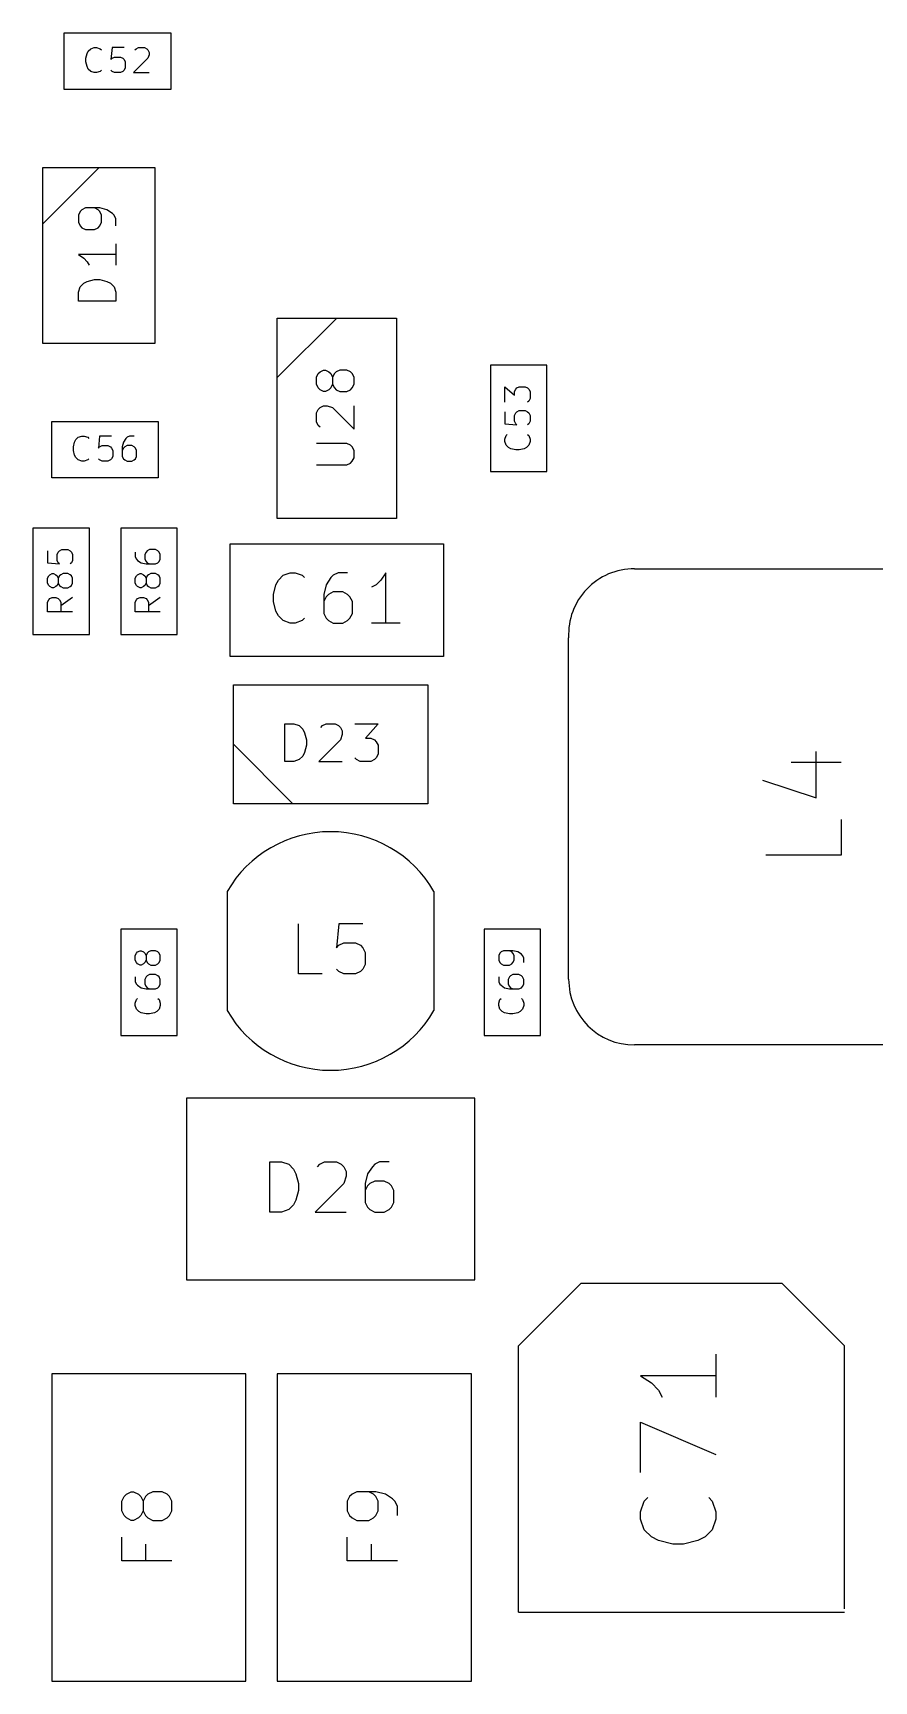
# Model space of a CAD drawing. Extents: x -4 to 236, y -200 to -70.
# Drawn here: x 134.75 to 148.17, y -174.45 to -148.15 of the extents above; entities that cross this region are included whole.
import ezdxf

# ---------------------------------------------------------------- set-up
doc = ezdxf.new("R2010")
doc.units = 0
doc.layers.add('BLACK', color=7, linetype='CONTINUOUS')

msp = doc.modelspace()

# ---------------------------------------------------------------- linework, layer by layer
at = {"layer": 'BLACK', "linetype": 'CONTINUOUS'}
for p, q in [((135.25, -149.05), (135.25, -148.15)), ((135.25, -148.15), (136.95, -148.15)), ((136.95, -148.15), (136.95, -149.05)), ((135.595238, -148.554396), (135.614286, -148.478205)), ((135.595238, -148.611539), (135.595238, -148.554396)), ((135.614286, -148.478205), (135.633333, -148.44011)), ((135.633333, -148.44011), (135.671428, -148.402015)), ((135.671428, -148.402015), (135.728571, -148.382967)), ((135.728571, -148.382967), (135.766667, -148.382967)), ((135.766667, -148.382967), (135.823809, -148.402015)), ((135.823809, -148.402015), (135.842857, -148.421062)), ((136.014286, -148.382967), (135.995238, -148.573443)), ((135.995238, -148.573443), (136.014286, -148.554396)), ((136.204762, -148.382967), (136.014286, -148.382967)), ((136.014286, -148.554396), (136.052381, -148.535348)), ((136.052381, -148.535348), (136.147619, -148.535348)), ((136.147619, -148.535348), (136.185714, -148.554396)), ((136.185714, -148.554396), (136.204762, -148.573443)), ((136.204762, -148.573443), (136.223809, -148.611539)), ((136.585714, -148.554396), (136.357142, -148.782967)), ((136.37619, -148.421062), (136.395238, -148.402015)), ((136.395238, -148.402015), (136.433333, -148.382967)), ((136.433333, -148.382967), (136.528571, -148.382967)), ((136.528571, -148.382967), (136.566666, -148.402015)), ((136.566666, -148.402015), (136.585714, -148.421062)), ((136.585714, -148.421062), (136.604761, -148.459158)), ((136.604761, -148.497253), (136.585714, -148.554396)), ((136.604761, -148.459158), (136.604761, -148.497253)), ((135.614286, -148.687729), (135.595238, -148.611539)), ((135.633333, -148.725824), (135.614286, -148.687729)), ((135.671428, -148.76392), (135.633333, -148.725824)), ((135.728571, -148.782967), (135.671428, -148.76392)), ((135.766667, -148.782967), (135.728571, -148.782967)), ((135.823809, -148.76392), (135.766667, -148.782967)), ((135.842857, -148.744872), (135.823809, -148.76392)), ((136.014286, -148.76392), (135.995238, -148.744872)), ((136.052381, -148.782967), (136.014286, -148.76392)), ((136.147619, -148.782967), (136.052381, -148.782967)), ((136.185714, -148.76392), (136.147619, -148.782967)), ((136.204762, -148.744872), (136.185714, -148.76392)), ((136.223809, -148.706777), (136.204762, -148.744872)), ((136.223809, -148.611539), (136.223809, -148.706777)), ((136.357142, -148.782967), (136.604761, -148.782967)), ((136.95, -149.05), (135.25, -149.05)), ((134.9, -151.2), (135.8, -150.3)), ((136.7, -150.3), (134.9, -150.3)), ((134.9, -150.3), (134.9, -153.1)), ((136.7, -153.1), (136.7, -150.3)), ((135.588737, -150.942857), (135.531594, -150.971428)), ((135.817308, -150.942857), (135.588737, -150.942857)), ((135.788737, -150.971428), (135.731594, -150.942857)), ((135.931594, -150.971428), (135.817308, -150.942857)), ((135.503022, -151), (135.474451, -151.057142)), ((135.474451, -151.057142), (135.474451, -151.171428)), ((135.474451, -151.171428), (135.503022, -151.228571)), ((135.531594, -150.971428), (135.503022, -151)), ((135.817308, -151), (135.788737, -150.971428)), ((135.84588, -151.057142), (135.817308, -151)), ((135.817308, -151.228571), (135.84588, -151.171428)), ((135.84588, -151.171428), (135.84588, -151.057142)), ((136.017308, -151.028571), (135.931594, -150.971428)), ((136.04588, -151.057142), (136.017308, -151.028571)), ((136.074451, -151.114285), (136.04588, -151.057142)), ((136.074451, -151.228571), (136.074451, -151.114285)), ((135.503022, -151.228571), (135.531594, -151.257142)), ((135.531594, -151.257142), (135.588737, -151.285714)), ((135.588737, -151.285714), (135.731594, -151.285714)), ((135.731594, -151.285714), (135.788737, -151.257142)), ((135.788737, -151.257142), (135.817308, -151.228571)), ((136.074451, -151.685714), (135.474451, -151.685714)), ((135.474451, -151.685714), (135.560165, -151.742857)), ((135.560165, -151.742857), (135.617308, -151.8)), ((136.074451, -151.514286), (136.074451, -151.857143)), ((135.617308, -151.8), (135.64588, -151.857143)), ((135.474451, -152.285714), (135.503022, -152.2)), ((135.503022, -152.2), (135.560165, -152.142857)), ((135.560165, -152.142857), (135.617308, -152.114286)), ((135.617308, -152.114286), (135.731594, -152.085714)), ((135.731594, -152.085714), (135.817308, -152.085714)), ((135.817308, -152.085714), (135.931594, -152.114286)), ((135.931594, -152.114286), (135.988737, -152.142857)), ((135.988737, -152.142857), (136.04588, -152.2)), ((136.04588, -152.2), (136.074451, -152.285714)), ((135.474451, -152.428571), (135.474451, -152.285714)), ((136.074451, -152.428571), (135.474451, -152.428571)), ((136.074451, -152.285714), (136.074451, -152.428571)), ((139.6, -152.7), (138.65, -153.65)), ((138.65, -152.7), (140.55, -152.7)), ((138.65, -155.9), (138.65, -152.7)), ((140.55, -152.7), (140.55, -155.9)), ((134.9, -153.1), (136.7, -153.1)), ((139.274451, -153.642856), (139.303022, -153.585714)), ((139.303022, -153.585714), (139.331594, -153.557142)), ((139.331594, -153.557142), (139.388737, -153.528571)), ((139.388737, -153.528571), (139.417308, -153.528571)), ((139.417308, -153.528571), (139.474451, -153.557142)), ((139.474451, -153.557142), (139.503022, -153.585714)), ((139.503022, -153.585714), (139.531594, -153.642856)), ((139.560165, -153.585714), (139.531594, -153.642856)), ((139.588737, -153.557142), (139.560165, -153.585714)), ((139.64588, -153.528571), (139.588737, -153.557142)), ((139.760165, -153.528571), (139.64588, -153.528571)), ((139.817308, -153.557142), (139.760165, -153.528571)), ((139.84588, -153.585714), (139.817308, -153.557142)), ((139.874451, -153.642856), (139.84588, -153.585714)), ((142.95, -153.45), (142.05, -153.45)), ((142.05, -153.45), (142.05, -155.15)), ((142.95, -155.15), (142.95, -153.45)), ((139.274451, -153.757142), (139.274451, -153.642856)), ((139.303022, -153.814285), (139.274451, -153.757142)), ((139.331594, -153.842856), (139.303022, -153.814285)), ((139.388737, -153.871428), (139.331594, -153.842856)), ((139.474451, -153.842856), (139.417308, -153.871428)), ((139.503022, -153.814285), (139.474451, -153.842856)), ((139.531594, -153.757142), (139.503022, -153.814285)), ((139.531594, -153.642856), (139.531594, -153.757142)), ((139.531594, -153.757142), (139.560165, -153.814285)), ((139.560165, -153.814285), (139.588737, -153.842856)), ((139.588737, -153.842856), (139.64588, -153.871428)), ((139.760165, -153.871428), (139.817308, -153.842856)), ((139.817308, -153.842856), (139.84588, -153.814285)), ((139.84588, -153.814285), (139.874451, -153.757142)), ((139.874451, -153.757142), (139.874451, -153.642856)), ((142.282967, -154.042857), (142.282967, -153.795238)), ((142.282967, -153.795238), (142.435348, -153.928571)), ((142.435348, -153.871428), (142.454396, -153.833333)), ((142.454396, -153.833333), (142.473443, -153.814285)), ((142.473443, -153.814285), (142.511539, -153.795238)), ((142.511539, -153.795238), (142.606777, -153.795238)), ((142.606777, -153.795238), (142.644872, -153.814285)), ((142.644872, -153.814285), (142.66392, -153.833333)), ((142.66392, -153.833333), (142.682967, -153.871428)), ((139.331594, -154.128571), (139.388737, -154.1)), ((139.417308, -153.871428), (139.388737, -153.871428)), ((139.388737, -154.1), (139.44588, -154.1)), ((139.44588, -154.1), (139.531594, -154.128571)), ((139.64588, -153.871428), (139.760165, -153.871428)), ((139.874451, -154.471428), (139.874451, -154.1)), ((142.435348, -153.928571), (142.435348, -153.871428)), ((142.66392, -154.023809), (142.644872, -154.042857)), ((142.682967, -153.985714), (142.66392, -154.023809)), ((142.682967, -153.871428), (142.682967, -153.985714)), ((135.05, -155.25), (135.05, -154.35)), ((135.05, -154.35), (136.75, -154.35)), ((136.75, -154.35), (136.75, -155.25)), ((139.274451, -154.214285), (139.303022, -154.157143)), ((139.274451, -154.357143), (139.274451, -154.214285)), ((139.303022, -154.414285), (139.274451, -154.357143)), ((139.303022, -154.157143), (139.331594, -154.128571)), ((139.531594, -154.128571), (139.874451, -154.471428)), ((142.282967, -154.195237), (142.282967, -154.385713)), ((142.435348, -154.25238), (142.454396, -154.214285)), ((142.435348, -154.347618), (142.435348, -154.25238)), ((142.454396, -154.385713), (142.435348, -154.347618)), ((142.454396, -154.214285), (142.473443, -154.195237)), ((142.473443, -154.195237), (142.511539, -154.17619)), ((142.511539, -154.17619), (142.606777, -154.17619)), ((142.606777, -154.17619), (142.644872, -154.195237)), ((142.644872, -154.195237), (142.66392, -154.214285)), ((142.66392, -154.214285), (142.682967, -154.25238)), ((142.682967, -154.347618), (142.66392, -154.385713)), ((142.682967, -154.25238), (142.682967, -154.347618)), ((135.414286, -154.678205), (135.433333, -154.64011)), ((135.433333, -154.64011), (135.471428, -154.602015)), ((135.471428, -154.602015), (135.528571, -154.582967)), ((135.528571, -154.582967), (135.566667, -154.582967)), ((135.566667, -154.582967), (135.623809, -154.602015)), ((135.623809, -154.602015), (135.642857, -154.621062)), ((135.814286, -154.582967), (135.795238, -154.773443)), ((136.004762, -154.582967), (135.814286, -154.582967)), ((136.233333, -154.621062), (136.195238, -154.678205)), ((136.25238, -154.602015), (136.233333, -154.621062)), ((136.290476, -154.582967), (136.25238, -154.602015)), ((136.366666, -154.582967), (136.290476, -154.582967)), ((139.331594, -154.442857), (139.303022, -154.414285)), ((142.282967, -154.385713), (142.473443, -154.404761)), ((142.282967, -154.633332), (142.302015, -154.57619)), ((142.282967, -154.671428), (142.282967, -154.633332)), ((142.302015, -154.57619), (142.321062, -154.557142)), ((142.473443, -154.404761), (142.454396, -154.385713)), ((142.66392, -154.385713), (142.644872, -154.404761)), ((142.644872, -154.557142), (142.66392, -154.57619)), ((142.66392, -154.57619), (142.682967, -154.633332)), ((142.682967, -154.633332), (142.682967, -154.671428)), ((135.395238, -154.754396), (135.414286, -154.678205)), ((135.395238, -154.811539), (135.395238, -154.754396)), ((135.414286, -154.887729), (135.395238, -154.811539)), ((135.433333, -154.925824), (135.414286, -154.887729)), ((135.795238, -154.773443), (135.814286, -154.754396)), ((135.814286, -154.754396), (135.852381, -154.735348)), ((135.852381, -154.735348), (135.947619, -154.735348)), ((135.947619, -154.735348), (135.985714, -154.754396)), ((135.985714, -154.754396), (136.004762, -154.773443)), ((136.004762, -154.773443), (136.023809, -154.811539)), ((136.023809, -154.906777), (136.004762, -154.944872)), ((136.023809, -154.811539), (136.023809, -154.906777)), ((136.195238, -154.678205), (136.17619, -154.754396)), ((136.17619, -154.754396), (136.17619, -154.906777)), ((136.195238, -154.773443), (136.17619, -154.811539)), ((136.17619, -154.906777), (136.195238, -154.944872)), ((136.214285, -154.754396), (136.195238, -154.773443)), ((136.25238, -154.735348), (136.214285, -154.754396)), ((136.328571, -154.735348), (136.25238, -154.735348)), ((136.366666, -154.754396), (136.328571, -154.735348)), ((136.385714, -154.773443), (136.366666, -154.754396)), ((136.404761, -154.811539), (136.385714, -154.773443)), ((136.385714, -154.944872), (136.404761, -154.906777)), ((136.404761, -154.906777), (136.404761, -154.811539)), ((139.760165, -154.699999), (139.274451, -154.699999)), ((139.817308, -154.728571), (139.760165, -154.699999)), ((139.84588, -154.757142), (139.817308, -154.728571)), ((139.874451, -154.814285), (139.84588, -154.757142)), ((139.874451, -154.928571), (139.874451, -154.814285)), ((142.302015, -154.728571), (142.282967, -154.671428)), ((142.34011, -154.766666), (142.302015, -154.728571)), ((142.378205, -154.785713), (142.34011, -154.766666)), ((142.454396, -154.804761), (142.378205, -154.785713)), ((142.511539, -154.804761), (142.454396, -154.804761)), ((142.587729, -154.785713), (142.511539, -154.804761)), ((142.625824, -154.766666), (142.587729, -154.785713)), ((142.66392, -154.728571), (142.625824, -154.766666)), ((142.682967, -154.671428), (142.66392, -154.728571)), ((135.471428, -154.96392), (135.433333, -154.925824)), ((135.528571, -154.982967), (135.471428, -154.96392)), ((135.566667, -154.982967), (135.528571, -154.982967)), ((135.623809, -154.96392), (135.566667, -154.982967)), ((135.642857, -154.944872), (135.623809, -154.96392)), ((135.814286, -154.96392), (135.795238, -154.944872)), ((135.852381, -154.982967), (135.814286, -154.96392)), ((135.947619, -154.982967), (135.852381, -154.982967)), ((135.985714, -154.96392), (135.947619, -154.982967)), ((136.004762, -154.944872), (135.985714, -154.96392)), ((136.195238, -154.944872), (136.214285, -154.96392)), ((136.214285, -154.96392), (136.25238, -154.982967)), ((136.25238, -154.982967), (136.328571, -154.982967)), ((136.328571, -154.982967), (136.366666, -154.96392)), ((136.366666, -154.96392), (136.385714, -154.944872)), ((139.274451, -155.042856), (139.760165, -155.042856)), ((139.760165, -155.042856), (139.817308, -155.014285)), ((139.817308, -155.014285), (139.84588, -154.985714)), ((139.84588, -154.985714), (139.874451, -154.928571)), ((142.05, -155.15), (142.95, -155.15)), ((136.75, -155.25), (135.05, -155.25)), ((140.55, -155.9), (138.65, -155.9)), ((135.65, -156.05), (134.75, -156.05)), ((134.75, -156.05), (134.75, -157.75)), ((135.65, -157.75), (135.65, -156.05)), ((137.05, -156.05), (136.15, -156.05)), ((136.15, -156.05), (136.15, -157.75)), ((137.05, -157.75), (137.05, -156.05)), ((134.982967, -156.414285), (134.982967, -156.604761)), ((135.135348, -156.471428), (135.154396, -156.433333)), ((135.135348, -156.566666), (135.135348, -156.471428)), ((135.154396, -156.433333), (135.173443, -156.414285)), ((135.173443, -156.414285), (135.211539, -156.395238)), ((135.211539, -156.395238), (135.306777, -156.395238)), ((135.306777, -156.395238), (135.344872, -156.414285)), ((135.344872, -156.414285), (135.36392, -156.433333)), ((135.36392, -156.433333), (135.382967, -156.471428)), ((135.382967, -156.471428), (135.382967, -156.566666)), ((136.382967, -156.433333), (136.382967, -156.509523)), ((136.554396, -156.433333), (136.535348, -156.471428)), ((136.535348, -156.471428), (136.535348, -156.547619)), ((136.573443, -156.414285), (136.554396, -156.433333)), ((136.611539, -156.395238), (136.573443, -156.414285)), ((136.706777, -156.395238), (136.611539, -156.395238)), ((136.744872, -156.414285), (136.706777, -156.395238)), ((136.76392, -156.433333), (136.744872, -156.414285)), ((136.782967, -156.471428), (136.76392, -156.433333)), ((136.782967, -156.547619), (136.782967, -156.471428)), ((137.9, -158.1), (137.9, -156.3)), ((137.9, -156.3), (141.3, -156.3)), ((141.3, -156.3), (141.3, -158.1)), ((134.982967, -156.604761), (135.173443, -156.623809)), ((135.154396, -156.604761), (135.135348, -156.566666)), ((135.173443, -156.623809), (135.154396, -156.604761)), ((135.36392, -156.604761), (135.344872, -156.623809)), ((135.382967, -156.566666), (135.36392, -156.604761)), ((136.382967, -156.509523), (136.402015, -156.547619)), ((136.402015, -156.547619), (136.421062, -156.566666)), ((136.421062, -156.566666), (136.478205, -156.604761)), ((136.478205, -156.604761), (136.554396, -156.623809)), ((136.535348, -156.547619), (136.554396, -156.585714)), ((136.554396, -156.585714), (136.573443, -156.604761)), ((136.554396, -156.623809), (136.706777, -156.623809)), ((136.573443, -156.604761), (136.611539, -156.623809)), ((136.706777, -156.623809), (136.744872, -156.604761)), ((136.744872, -156.604761), (136.76392, -156.585714)), ((136.76392, -156.585714), (136.782967, -156.547619)), ((144.35, -156.7), (149.85, -156.7)), ((134.982967, -156.85238), (135.002015, -156.814285)), ((134.982967, -156.928571), (134.982967, -156.85238)), ((135.002015, -156.966666), (134.982967, -156.928571)), ((135.002015, -156.814285), (135.021062, -156.795237)), ((135.021062, -156.985713), (135.002015, -156.966666)), ((135.021062, -156.795237), (135.059158, -156.77619)), ((135.059158, -157.004761), (135.021062, -156.985713)), ((135.059158, -156.77619), (135.078205, -156.77619)), ((135.078205, -157.004761), (135.059158, -157.004761)), ((135.078205, -156.77619), (135.1163, -156.795237)), ((135.1163, -156.985713), (135.078205, -157.004761)), ((135.1163, -156.795237), (135.135348, -156.814285)), ((135.135348, -156.966666), (135.1163, -156.985713)), ((135.135348, -156.814285), (135.154396, -156.85238)), ((135.154396, -156.928571), (135.135348, -156.966666)), ((135.173443, -156.814285), (135.154396, -156.85238)), ((135.154396, -156.85238), (135.154396, -156.928571)), ((135.154396, -156.928571), (135.173443, -156.966666)), ((135.192491, -156.795237), (135.173443, -156.814285)), ((135.173443, -156.966666), (135.192491, -156.985713)), ((135.230586, -156.77619), (135.192491, -156.795237)), ((135.192491, -156.985713), (135.230586, -157.004761)), ((135.306777, -156.77619), (135.230586, -156.77619)), ((135.230586, -157.004761), (135.306777, -157.004761)), ((135.344872, -156.795237), (135.306777, -156.77619)), ((135.306777, -157.004761), (135.344872, -156.985713)), ((135.36392, -156.814285), (135.344872, -156.795237)), ((135.344872, -156.985713), (135.36392, -156.966666)), ((135.382967, -156.85238), (135.36392, -156.814285)), ((135.36392, -156.966666), (135.382967, -156.928571)), ((135.382967, -156.928571), (135.382967, -156.85238)), ((136.382967, -156.85238), (136.402015, -156.814285)), ((136.382967, -156.928571), (136.382967, -156.85238)), ((136.402015, -156.966666), (136.382967, -156.928571)), ((136.402015, -156.814285), (136.421062, -156.795237)), ((136.421062, -156.985713), (136.402015, -156.966666)), ((136.421062, -156.795237), (136.459158, -156.77619)), ((136.459158, -157.004761), (136.421062, -156.985713)), ((136.459158, -156.77619), (136.478205, -156.77619)), ((136.478205, -157.004761), (136.459158, -157.004761)), ((136.478205, -156.77619), (136.5163, -156.795237)), ((136.5163, -156.985713), (136.478205, -157.004761)), ((136.5163, -156.795237), (136.535348, -156.814285)), ((136.535348, -156.966666), (136.5163, -156.985713)), ((136.535348, -156.814285), (136.554396, -156.85238)), ((136.554396, -156.928571), (136.535348, -156.966666)), ((136.573443, -156.814285), (136.554396, -156.85238)), ((136.554396, -156.85238), (136.554396, -156.928571)), ((136.554396, -156.928571), (136.573443, -156.966666)), ((136.592491, -156.795237), (136.573443, -156.814285)), ((136.573443, -156.966666), (136.592491, -156.985713)), ((136.630586, -156.77619), (136.592491, -156.795237)), ((136.592491, -156.985713), (136.630586, -157.004761)), ((136.706777, -156.77619), (136.630586, -156.77619)), ((136.630586, -157.004761), (136.706777, -157.004761)), ((136.744872, -156.795237), (136.706777, -156.77619)), ((136.706777, -157.004761), (136.744872, -156.985713)), ((136.76392, -156.814285), (136.744872, -156.795237)), ((136.744872, -156.985713), (136.76392, -156.966666)), ((136.782967, -156.85238), (136.76392, -156.814285)), ((136.76392, -156.966666), (136.782967, -156.928571)), ((136.782967, -156.928571), (136.782967, -156.85238)), ((138.590475, -157.108792), (138.628571, -156.956411)), ((138.628571, -156.956411), (138.666666, -156.88022)), ((138.666666, -156.88022), (138.742856, -156.80403)), ((138.742856, -156.80403), (138.857142, -156.765935)), ((138.857142, -156.765935), (138.933333, -156.765935)), ((138.933333, -156.765935), (139.047618, -156.80403)), ((139.047618, -156.80403), (139.085714, -156.842125)), ((139.428571, -156.956411), (139.390475, -157.108792)), ((139.504761, -156.842125), (139.428571, -156.956411)), ((139.542856, -156.80403), (139.504761, -156.842125)), ((139.619047, -156.765935), (139.542856, -156.80403)), ((139.771428, -156.765935), (139.619047, -156.765935)), ((140.228571, -156.956411), (140.15238, -156.994506)), ((140.304761, -156.88022), (140.228571, -156.956411)), ((140.380952, -156.765935), (140.304761, -156.88022)), ((140.380952, -157.565935), (140.380952, -156.765935)), ((134.982967, -157.233332), (135.002015, -157.195237)), ((134.982967, -157.385713), (134.982967, -157.233332)), ((135.002015, -157.195237), (135.021062, -157.17619)), ((135.021062, -157.17619), (135.059158, -157.157142)), ((135.059158, -157.157142), (135.1163, -157.157142)), ((135.1163, -157.157142), (135.154396, -157.17619)), ((135.154396, -157.17619), (135.173443, -157.195237)), ((135.173443, -157.195237), (135.192491, -157.233332)), ((135.382967, -157.157142), (135.192491, -157.290475)), ((135.192491, -157.233332), (135.192491, -157.385713)), ((136.382967, -157.233332), (136.402015, -157.195237)), ((136.382967, -157.385713), (136.382967, -157.233332)), ((136.402015, -157.195237), (136.421062, -157.17619)), ((136.421062, -157.17619), (136.459158, -157.157142)), ((136.459158, -157.157142), (136.5163, -157.157142)), ((136.5163, -157.157142), (136.554396, -157.17619)), ((136.554396, -157.17619), (136.573443, -157.195237)), ((136.573443, -157.195237), (136.592491, -157.233332)), ((136.782967, -157.157142), (136.592491, -157.290475)), ((136.592491, -157.233332), (136.592491, -157.385713)), ((138.590475, -157.223078), (138.590475, -157.108792)), ((138.628571, -157.375459), (138.590475, -157.223078)), ((139.390475, -157.108792), (139.390475, -157.413554)), ((139.428571, -157.146887), (139.390475, -157.223078)), ((139.466666, -157.108792), (139.428571, -157.146887)), ((139.542856, -157.070697), (139.466666, -157.108792)), ((139.695237, -157.070697), (139.542856, -157.070697)), ((139.771428, -157.108792), (139.695237, -157.070697)), ((139.809523, -157.146887), (139.771428, -157.108792)), ((139.847618, -157.223078), (139.809523, -157.146887)), ((139.847618, -157.413554), (139.847618, -157.223078)), ((135.382967, -157.385713), (134.982967, -157.385713)), ((136.782967, -157.385713), (136.382967, -157.385713)), ((138.666666, -157.451649), (138.628571, -157.375459)), ((138.742856, -157.52784), (138.666666, -157.451649)), ((138.857142, -157.565935), (138.742856, -157.52784)), ((139.047618, -157.52784), (138.933333, -157.565935)), ((139.085714, -157.489744), (139.047618, -157.52784)), ((139.390475, -157.413554), (139.428571, -157.489744)), ((139.428571, -157.489744), (139.466666, -157.52784)), ((139.466666, -157.52784), (139.542856, -157.565935)), ((139.695237, -157.565935), (139.771428, -157.52784)), ((139.771428, -157.52784), (139.809523, -157.489744)), ((139.809523, -157.489744), (139.847618, -157.413554)), ((134.75, -157.75), (135.65, -157.75)), ((136.15, -157.75), (137.05, -157.75)), ((138.933333, -157.565935), (138.857142, -157.565935)), ((139.542856, -157.565935), (139.695237, -157.565935)), ((140.609523, -157.565935), (140.15238, -157.565935)), ((143.3, -163.25), (143.3, -157.8)), ((141.3, -158.1), (137.9, -158.1)), ((137.95, -158.55), (141.05, -158.55)), ((137.95, -160.45), (137.95, -158.55)), ((141.05, -158.55), (141.05, -160.45)), ((138.771428, -159.774451), (138.771428, -159.174451)), ((138.771428, -159.174451), (138.914285, -159.174451)), ((138.914285, -159.174451), (138.999999, -159.203022)), ((138.999999, -159.203022), (139.057142, -159.260165)), ((139.057142, -159.260165), (139.085713, -159.317308)), ((139.085713, -159.317308), (139.114285, -159.431594)), ((139.342856, -159.231594), (139.371428, -159.203022)), ((139.371428, -159.203022), (139.428571, -159.174451)), ((139.428571, -159.174451), (139.571428, -159.174451)), ((139.571428, -159.174451), (139.628571, -159.203022)), ((139.628571, -159.203022), (139.657142, -159.231594)), ((139.657142, -159.231594), (139.685713, -159.288737)), ((139.685713, -159.34588), (139.657142, -159.431594)), ((139.685713, -159.288737), (139.685713, -159.34588)), ((139.885714, -159.174451), (140.257142, -159.174451)), ((140.257142, -159.174451), (140.057142, -159.403022)), ((138.9, -160.45), (137.95, -159.5)), ((139.085713, -159.631594), (139.057142, -159.688737)), ((139.114285, -159.517308), (139.085713, -159.631594)), ((139.114285, -159.431594), (139.114285, -159.517308)), ((139.657142, -159.431594), (139.314285, -159.774451)), ((140.057142, -159.403022), (140.142857, -159.403022)), ((140.142857, -159.403022), (140.2, -159.431594)), ((140.2, -159.431594), (140.228571, -159.460165)), ((140.228571, -159.460165), (140.257142, -159.517308)), ((140.257142, -159.517308), (140.257142, -159.660165)), ((147.248902, -160.357142), (147.248902, -159.614285)), ((138.914285, -159.774451), (138.771428, -159.774451)), ((138.999999, -159.74588), (138.914285, -159.774451)), ((139.057142, -159.688737), (138.999999, -159.74588)), ((139.314285, -159.774451), (139.685713, -159.774451)), ((139.914285, -159.74588), (139.885714, -159.717308)), ((139.971428, -159.774451), (139.914285, -159.74588)), ((140.142857, -159.774451), (139.971428, -159.774451)), ((140.2, -159.74588), (140.142857, -159.774451)), ((140.228571, -159.717308), (140.2, -159.74588)), ((140.257142, -159.660165), (140.228571, -159.717308)), ((146.848902, -159.785714), (147.648902, -159.785714)), ((146.39176, -160.071428), (147.248902, -160.357142)), ((141.05, -160.45), (137.95, -160.45)), ((147.648902, -160.7), (147.648902, -161.271428)), ((147.648902, -161.271428), (146.448902, -161.271428)), ((137.85, -161.85), (137.85, -163.75)), ((141.15, -161.85), (141.15, -163.75)), ((137.05, -162.45), (136.15, -162.45)), ((136.15, -162.45), (136.15, -164.15)), ((137.05, -164.15), (137.05, -162.45)), ((138.985714, -163.165935), (138.985714, -162.365935)), ((139.633333, -162.365935), (139.595237, -162.746887)), ((140.014285, -162.365935), (139.633333, -162.365935)), ((142.85, -162.45), (141.95, -162.45)), ((141.95, -162.45), (141.95, -164.15)), ((142.85, -164.15), (142.85, -162.45)), ((136.421062, -162.814285), (136.459158, -162.795238)), ((136.459158, -162.795238), (136.478205, -162.795238)), ((136.478205, -162.795238), (136.5163, -162.814285)), ((136.630586, -162.795238), (136.592491, -162.814285)), ((136.706777, -162.795238), (136.630586, -162.795238)), ((136.744872, -162.814285), (136.706777, -162.795238)), ((139.595237, -162.746887), (139.633333, -162.708792)), ((139.633333, -162.708792), (139.709523, -162.670697)), ((139.709523, -162.670697), (139.899999, -162.670697)), ((139.899999, -162.670697), (139.97619, -162.708792)), ((139.97619, -162.708792), (140.014285, -162.746887)), ((140.014285, -162.746887), (140.05238, -162.823078)), ((142.259158, -162.795238), (142.221062, -162.814285)), ((142.411539, -162.795238), (142.259158, -162.795238)), ((142.392491, -162.814285), (142.354396, -162.795238)), ((142.487729, -162.814285), (142.411539, -162.795238)), ((136.382967, -162.871428), (136.402015, -162.833333)), ((136.382967, -162.947619), (136.382967, -162.871428)), ((136.402015, -162.985714), (136.382967, -162.947619)), ((136.402015, -162.833333), (136.421062, -162.814285)), ((136.421062, -163.004761), (136.402015, -162.985714)), ((136.459158, -163.023809), (136.421062, -163.004761)), ((136.478205, -163.023809), (136.459158, -163.023809)), ((136.5163, -163.004761), (136.478205, -163.023809)), ((136.5163, -162.814285), (136.535348, -162.833333)), ((136.535348, -162.985714), (136.5163, -163.004761)), ((136.535348, -162.833333), (136.554396, -162.871428)), ((136.554396, -162.947619), (136.535348, -162.985714)), ((136.573443, -162.833333), (136.554396, -162.871428)), ((136.554396, -162.871428), (136.554396, -162.947619)), ((136.554396, -162.947619), (136.573443, -162.985714)), ((136.592491, -162.814285), (136.573443, -162.833333)), ((136.573443, -162.985714), (136.592491, -163.004761)), ((136.592491, -163.004761), (136.630586, -163.023809)), ((136.630586, -163.023809), (136.706777, -163.023809)), ((136.706777, -163.023809), (136.744872, -163.004761)), ((136.76392, -162.833333), (136.744872, -162.814285)), ((136.744872, -163.004761), (136.76392, -162.985714)), ((136.782967, -162.871428), (136.76392, -162.833333)), ((136.76392, -162.985714), (136.782967, -162.947619)), ((136.782967, -162.947619), (136.782967, -162.871428)), ((140.05238, -163.013554), (140.014285, -163.089744)), ((140.05238, -162.823078), (140.05238, -163.013554)), ((142.202015, -162.833333), (142.182967, -162.871428)), ((142.182967, -162.871428), (142.182967, -162.947619)), ((142.182967, -162.947619), (142.202015, -162.985714)), ((142.221062, -162.814285), (142.202015, -162.833333)), ((142.202015, -162.985714), (142.221062, -163.004761)), ((142.221062, -163.004761), (142.259158, -163.023809)), ((142.259158, -163.023809), (142.354396, -163.023809)), ((142.354396, -163.023809), (142.392491, -163.004761)), ((142.411539, -162.833333), (142.392491, -162.814285)), ((142.392491, -163.004761), (142.411539, -162.985714)), ((142.430586, -162.871428), (142.411539, -162.833333)), ((142.411539, -162.985714), (142.430586, -162.947619)), ((142.430586, -162.947619), (142.430586, -162.871428)), ((142.544872, -162.85238), (142.487729, -162.814285)), ((142.56392, -162.871428), (142.544872, -162.85238)), ((142.582967, -162.909523), (142.56392, -162.871428)), ((142.582967, -162.985714), (142.582967, -162.909523)), ((136.382967, -163.214285), (136.382967, -163.290475)), ((136.382967, -163.290475), (136.402015, -163.328571)), ((136.554396, -163.214285), (136.535348, -163.25238)), ((136.535348, -163.25238), (136.535348, -163.328571)), ((136.573443, -163.195237), (136.554396, -163.214285)), ((136.611539, -163.17619), (136.573443, -163.195237)), ((136.706777, -163.17619), (136.611539, -163.17619)), ((136.744872, -163.195237), (136.706777, -163.17619)), ((136.76392, -163.214285), (136.744872, -163.195237)), ((136.782967, -163.25238), (136.76392, -163.214285)), ((136.782967, -163.328571), (136.782967, -163.25238)), ((139.366666, -163.165935), (138.985714, -163.165935)), ((139.633333, -163.12784), (139.595237, -163.089744)), ((139.709523, -163.165935), (139.633333, -163.12784)), ((139.899999, -163.165935), (139.709523, -163.165935)), ((139.97619, -163.12784), (139.899999, -163.165935)), ((140.014285, -163.089744), (139.97619, -163.12784)), ((142.182967, -163.214285), (142.182967, -163.290475)), ((142.182967, -163.290475), (142.202015, -163.328571)), ((142.354396, -163.214285), (142.335348, -163.25238)), ((142.335348, -163.25238), (142.335348, -163.328571)), ((142.373443, -163.195237), (142.354396, -163.214285)), ((142.411539, -163.17619), (142.373443, -163.195237)), ((142.506777, -163.17619), (142.411539, -163.17619)), ((142.544872, -163.195237), (142.506777, -163.17619)), ((142.56392, -163.214285), (142.544872, -163.195237)), ((142.582967, -163.25238), (142.56392, -163.214285)), ((142.582967, -163.328571), (142.582967, -163.25238)), ((136.382967, -163.633332), (136.402015, -163.57619)), ((136.402015, -163.328571), (136.421062, -163.347618)), ((136.402015, -163.57619), (136.421062, -163.557142)), ((136.421062, -163.347618), (136.478205, -163.385713)), ((136.478205, -163.385713), (136.554396, -163.404761)), ((136.535348, -163.328571), (136.554396, -163.366666)), ((136.554396, -163.366666), (136.573443, -163.385713)), ((136.554396, -163.404761), (136.706777, -163.404761)), ((136.573443, -163.385713), (136.611539, -163.404761)), ((136.706777, -163.404761), (136.744872, -163.385713)), ((136.744872, -163.385713), (136.76392, -163.366666)), ((136.744872, -163.557142), (136.76392, -163.57619)), ((136.76392, -163.366666), (136.782967, -163.328571)), ((136.76392, -163.57619), (136.782967, -163.633332)), ((142.182967, -163.633332), (142.202015, -163.57619)), ((142.202015, -163.328571), (142.221062, -163.347618)), ((142.202015, -163.57619), (142.221062, -163.557142)), ((142.221062, -163.347618), (142.278205, -163.385713)), ((142.278205, -163.385713), (142.354396, -163.404761)), ((142.335348, -163.328571), (142.354396, -163.366666)), ((142.354396, -163.366666), (142.373443, -163.385713)), ((142.354396, -163.404761), (142.506777, -163.404761)), ((142.373443, -163.385713), (142.411539, -163.404761)), ((142.506777, -163.404761), (142.544872, -163.385713)), ((142.544872, -163.385713), (142.56392, -163.366666)), ((142.544872, -163.557142), (142.56392, -163.57619)), ((142.56392, -163.366666), (142.582967, -163.328571)), ((142.56392, -163.57619), (142.582967, -163.633332)), ((136.382967, -163.671428), (136.382967, -163.633332)), ((136.402015, -163.728571), (136.382967, -163.671428)), ((136.44011, -163.766666), (136.402015, -163.728571)), ((136.478205, -163.785713), (136.44011, -163.766666)), ((136.554396, -163.804761), (136.478205, -163.785713)), ((136.611539, -163.804761), (136.554396, -163.804761)), ((136.687729, -163.785713), (136.611539, -163.804761)), ((136.725824, -163.766666), (136.687729, -163.785713)), ((136.76392, -163.728571), (136.725824, -163.766666)), ((136.782967, -163.671428), (136.76392, -163.728571)), ((136.782967, -163.633332), (136.782967, -163.671428)), ((142.182967, -163.671428), (142.182967, -163.633332)), ((142.202015, -163.728571), (142.182967, -163.671428)), ((142.24011, -163.766666), (142.202015, -163.728571)), ((142.278205, -163.785713), (142.24011, -163.766666)), ((142.354396, -163.804761), (142.278205, -163.785713)), ((142.411539, -163.804761), (142.354396, -163.804761)), ((142.487729, -163.785713), (142.411539, -163.804761)), ((142.525824, -163.766666), (142.487729, -163.785713)), ((142.56392, -163.728571), (142.525824, -163.766666)), ((142.582967, -163.671428), (142.56392, -163.728571)), ((142.582967, -163.633332), (142.582967, -163.671428)), ((136.15, -164.15), (137.05, -164.15)), ((141.95, -164.15), (142.85, -164.15)), ((149.85, -164.3), (144.35, -164.3)), ((141.8, -165.15), (137.2, -165.15)), ((137.2, -165.15), (137.2, -168.05)), ((141.8, -168.05), (141.8, -165.15)), ((138.528571, -166.965935), (138.528571, -166.165935)), ((138.528571, -166.165935), (138.719047, -166.165935)), ((138.719047, -166.165935), (138.833333, -166.20403)), ((138.833333, -166.20403), (138.909523, -166.28022)), ((139.290475, -166.242125), (139.328571, -166.20403)), ((139.328571, -166.20403), (139.404761, -166.165935)), ((139.404761, -166.165935), (139.595237, -166.165935)), ((139.595237, -166.165935), (139.671428, -166.20403)), ((139.671428, -166.20403), (139.709523, -166.242125)), ((140.204761, -166.20403), (140.166666, -166.242125)), ((140.280952, -166.165935), (140.204761, -166.20403)), ((140.433333, -166.165935), (140.280952, -166.165935)), ((138.909523, -166.28022), (138.947618, -166.356411)), ((138.947618, -166.356411), (138.985714, -166.508792)), ((139.709523, -166.242125), (139.747618, -166.318316)), ((139.747618, -166.394506), (139.709523, -166.508792)), ((139.747618, -166.318316), (139.747618, -166.394506)), ((140.090476, -166.356411), (140.05238, -166.508792)), ((140.166666, -166.242125), (140.090476, -166.356411)), ((140.204761, -166.470697), (140.128571, -166.508792)), ((140.357142, -166.470697), (140.204761, -166.470697)), ((140.433333, -166.508792), (140.357142, -166.470697)), ((138.985714, -166.623078), (138.947618, -166.775459)), ((138.985714, -166.508792), (138.985714, -166.623078)), ((139.709523, -166.508792), (139.25238, -166.965935)), ((140.05238, -166.508792), (140.05238, -166.813554)), ((140.090476, -166.546887), (140.05238, -166.623078)), ((140.128571, -166.508792), (140.090476, -166.546887)), ((140.471428, -166.546887), (140.433333, -166.508792)), ((140.509523, -166.623078), (140.471428, -166.546887)), ((140.509523, -166.813554), (140.509523, -166.623078)), ((138.719047, -166.965935), (138.528571, -166.965935)), ((138.833333, -166.92784), (138.719047, -166.965935)), ((138.909523, -166.851649), (138.833333, -166.92784)), ((138.947618, -166.775459), (138.909523, -166.851649)), ((139.25238, -166.965935), (139.747618, -166.965935)), ((140.05238, -166.813554), (140.090476, -166.889744)), ((140.090476, -166.889744), (140.128571, -166.92784)), ((140.128571, -166.92784), (140.204761, -166.965935)), ((140.204761, -166.965935), (140.357142, -166.965935)), ((140.357142, -166.965935), (140.433333, -166.92784)), ((140.433333, -166.92784), (140.471428, -166.889744)), ((140.471428, -166.889744), (140.509523, -166.813554)), ((137.2, -168.05), (141.8, -168.05)), ((142.5, -169.1), (143.5, -168.1)), ((143.5, -168.1), (146.7, -168.1)), ((147.7, -169.1), (146.7, -168.1)), ((142.5, -173.35), (142.5, -169.1)), ((147.7, -173.3), (147.7, -169.1)), ((145.648902, -169.235714), (145.648902, -169.921428)), ((138.15, -169.55), (135.05, -169.55)), ((135.05, -169.55), (135.05, -174.45)), ((138.15, -174.45), (138.15, -169.55)), ((141.75, -169.55), (138.65, -169.55)), ((138.65, -169.55), (138.65, -174.45)), ((141.75, -174.45), (141.75, -169.55)), ((145.648902, -169.578571), (144.448902, -169.578571)), ((144.448902, -169.578571), (144.620331, -169.692857)), ((144.620331, -169.692857), (144.734617, -169.807142)), ((144.734617, -169.807142), (144.79176, -169.921428)), ((144.448902, -171.121428), (144.448902, -170.321428)), ((144.448902, -170.321428), (145.648902, -170.835714)), ((136.20403, -171.504761), (136.242125, -171.466666)), ((136.242125, -171.466666), (136.318316, -171.428571)), ((136.318316, -171.428571), (136.356411, -171.428571)), ((136.356411, -171.428571), (136.432601, -171.466666)), ((136.432601, -171.466666), (136.470697, -171.504761)), ((136.584982, -171.466666), (136.546887, -171.504761)), ((136.661173, -171.428571), (136.584982, -171.466666)), ((136.813554, -171.428571), (136.661173, -171.428571)), ((136.889744, -171.466666), (136.813554, -171.428571)), ((136.92784, -171.504761), (136.889744, -171.466666)), ((139.842125, -171.466666), (139.80403, -171.504761)), ((139.918316, -171.428571), (139.842125, -171.466666)), ((140.223078, -171.428571), (139.918316, -171.428571)), ((140.184982, -171.466666), (140.108792, -171.428571)), ((140.223078, -171.504761), (140.184982, -171.466666)), ((140.375459, -171.466666), (140.223078, -171.428571)), ((140.489744, -171.542856), (140.375459, -171.466666)), ((136.165935, -171.580952), (136.20403, -171.504761)), ((136.165935, -171.733333), (136.165935, -171.580952)), ((136.20403, -171.809523), (136.165935, -171.733333)), ((136.470697, -171.504761), (136.508792, -171.580952)), ((136.508792, -171.733333), (136.470697, -171.809523)), ((136.546887, -171.504761), (136.508792, -171.580952)), ((136.508792, -171.580952), (136.508792, -171.733333)), ((136.508792, -171.733333), (136.546887, -171.809523)), ((136.965935, -171.580952), (136.92784, -171.504761)), ((136.92784, -171.809523), (136.965935, -171.733333)), ((136.965935, -171.733333), (136.965935, -171.580952)), ((139.80403, -171.504761), (139.765935, -171.580952)), ((139.765935, -171.580952), (139.765935, -171.733333)), ((139.765935, -171.733333), (139.80403, -171.809523)), ((140.261173, -171.580952), (140.223078, -171.504761)), ((140.223078, -171.809523), (140.261173, -171.733333)), ((140.261173, -171.733333), (140.261173, -171.580952)), ((140.52784, -171.580952), (140.489744, -171.542856)), ((140.565935, -171.657142), (140.52784, -171.580952)), ((140.565935, -171.809523), (140.565935, -171.657142)), ((144.448902, -171.749999), (144.506045, -171.578571)), ((144.506045, -171.578571), (144.563188, -171.521428)), ((145.534617, -171.521428), (145.59176, -171.578571)), ((145.59176, -171.578571), (145.648902, -171.749999)), ((136.242125, -171.847618), (136.20403, -171.809523)), ((136.318316, -171.885714), (136.242125, -171.847618)), ((136.356411, -171.885714), (136.318316, -171.885714)), ((136.432601, -171.847618), (136.356411, -171.885714)), ((136.470697, -171.809523), (136.432601, -171.847618)), ((136.546887, -171.809523), (136.584982, -171.847618)), ((136.584982, -171.847618), (136.661173, -171.885714)), ((136.661173, -171.885714), (136.813554, -171.885714)), ((136.813554, -171.885714), (136.889744, -171.847618)), ((136.889744, -171.847618), (136.92784, -171.809523)), ((139.80403, -171.809523), (139.842125, -171.847618)), ((139.842125, -171.847618), (139.918316, -171.885714)), ((139.918316, -171.885714), (140.108792, -171.885714)), ((140.108792, -171.885714), (140.184982, -171.847618)), ((140.184982, -171.847618), (140.223078, -171.809523)), ((144.448902, -171.864285), (144.448902, -171.749999)), ((144.506045, -172.035714), (144.448902, -171.864285)), ((145.648902, -171.864285), (145.59176, -172.035714)), ((145.648902, -171.749999), (145.648902, -171.864285)), ((136.165935, -172.533332), (136.165935, -172.15238)), ((139.765935, -172.533332), (139.765935, -172.15238)), ((144.620331, -172.149999), (144.506045, -172.035714)), ((144.734617, -172.207142), (144.620331, -172.149999)), ((144.963188, -172.264285), (144.734617, -172.207142)), ((145.134617, -172.264285), (144.963188, -172.264285)), ((145.363188, -172.207142), (145.134617, -172.264285)), ((145.477474, -172.149999), (145.363188, -172.207142)), ((145.59176, -172.035714), (145.477474, -172.149999)), ((136.546887, -172.266666), (136.546887, -172.533332)), ((140.146887, -172.266666), (140.146887, -172.533332)), ((136.965935, -172.533332), (136.165935, -172.533332)), ((140.565935, -172.533332), (139.765935, -172.533332)), ((142.5, -173.35), (147.7, -173.35)), ((135.05, -174.45), (138.15, -174.45)), ((138.65, -174.45), (141.75, -174.45))]:
    msp.add_line(p, q, dxfattribs=at)
at = {"layer": 'BLACK'}
for centre, radius, start, end in [((144.350001, -157.75), 1.051191, -269.9999455, -177.2736916), ((139.5, -162.800001), 1.903944, 29.9315379, 150.0684621), ((144.35, -163.25), 1.05, -180, -90), ((139.5, -162.799999), 1.903944, -150.0684621, -29.9315379)]:
    msp.add_arc(centre, radius, start, end, dxfattribs=at)

doc.saveas('drawing.dxf')
